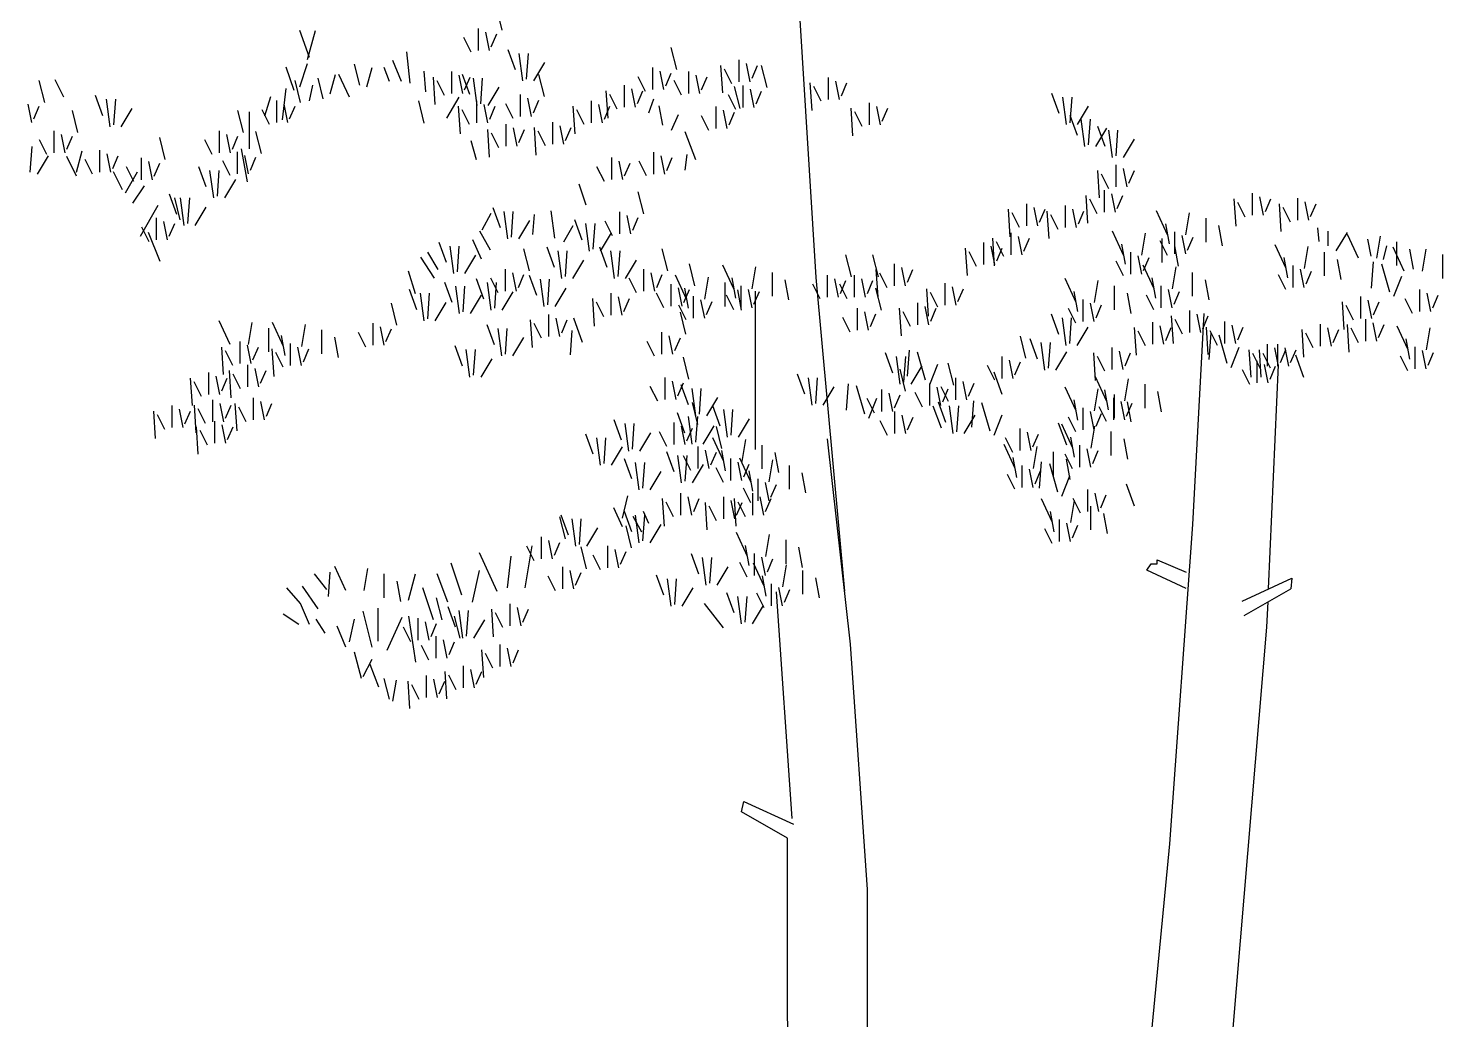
# Model space of a CAD drawing. Header units: millimetres. Extents: x -38686 to 870903, y -23218 to 232707.
# Drawn here: x 55931 to 60422, y 13960 to 17107 of the extents above; entities that cross this region are included whole.
import ezdxf

# ---------------------------------------------------------------- set-up
doc = ezdxf.new("R2010")
doc.units = ezdxf.units.MM
doc.header["$LTSCALE"] = 10
doc.layers.add('40 - Detail Outline', color=142, linetype='Continuous')

msp = doc.modelspace()

# ---------------------------------------------------------------- linework, layer by layer
at = {"layer": '40 - Detail Outline', "color": 250}
for p, q in [((57436.043, 17100.694), (57418.575, 17170.546)), ((56824.383, 17013.858), (56793.549, 17100.164)), ((56818.216, 17007.693), (56842.883, 17100.164)), ((57337.054, 17030.842), (57313.762, 17077.41)), ((57360.345, 17036.663), (57360.345, 17106.515)), ((57395.283, 17036.663), (57383.637, 17094.873)), ((57401.106, 17048.305), (57418.575, 17089.052)), ((57144.098, 16932.349), (57133.047, 17031.783)), ((57478.295, 16974.754), (57455.003, 17038.785)), ((57501.586, 16939.828), (57489.941, 17027.143)), ((57513.232, 16945.649), (57519.055, 17027.143)), ((57990.219, 16976.523), (57972.751, 17046.375)), ((56775.049, 16909.058), (56750.382, 16983.034)), ((56793.549, 16921.387), (56818.216, 16995.364)), ((56983.846, 16926.825), (56967.268, 16993.114)), ((57005.95, 16921.301), (57022.527, 16982.066)), ((57077.787, 16937.873), (57061.209, 16982.066)), ((57116.469, 16937.873), (57088.839, 17004.163)), ((57536.524, 16939.828), (57571.461, 16998.038)), ((57914.521, 16912.492), (57914.521, 16982.344)), ((58135.944, 16901.514), (58130.121, 16988.829)), ((58165.059, 16930.619), (58141.767, 16977.187)), ((58188.351, 16936.44), (58188.351, 17006.292)), ((58223.288, 16936.44), (58211.642, 16994.65)), ((58229.111, 16948.082), (58246.58, 16988.829)), ((58276.862, 16919.213), (58259.393, 16989.065)), ((55983.72, 16871.455), (55966.251, 16941.307)), ((56044.433, 16888.156), (56016.804, 16943.397)), ((56795.875, 16871.455), (56778.406, 16941.307)), ((56867.801, 16882.632), (56851.223, 16948.921)), ((56889.905, 16899.204), (56906.482, 16959.97)), ((56950.69, 16888.156), (56917.534, 16959.97)), ((57193.832, 16904.728), (57188.306, 16971.018)), ((57223.266, 16864.526), (57217.444, 16951.841)), ((57252.381, 16893.631), (57229.089, 16940.199)), ((57275.673, 16899.452), (57275.673, 16969.304)), ((57310.61, 16899.452), (57298.964, 16957.662)), ((57332.735, 16896.401), (57309.443, 16960.432)), ((57316.433, 16911.094), (57333.902, 16951.841)), ((57356.026, 16861.475), (57344.38, 16948.79)), ((57367.672, 16867.296), (57373.495, 16948.79)), ((57569.81, 16890.558), (57552.341, 16960.411)), ((57891.23, 16906.671), (57867.938, 16953.239)), ((57949.459, 16912.492), (57937.813, 16970.702)), ((57955.282, 16924.134), (57972.751, 16964.881)), ((58004.692, 16894.196), (57981.4, 16940.764)), ((58027.983, 16900.017), (58027.983, 16969.869)), ((58062.921, 16900.017), (58051.275, 16958.227)), ((58068.744, 16911.659), (58086.213, 16952.406)), ((58419.614, 16846.032), (58413.792, 16933.347)), ((58472.021, 16880.958), (58472.021, 16950.81)), ((58506.958, 16880.958), (58495.312, 16939.168)), ((58512.781, 16892.6), (58530.25, 16933.347)), ((56168.254, 16829.241), (56144.962, 16893.272)), ((56682.548, 16828.916), (56701.048, 16890.563)), ((56738.049, 16816.587), (56750.382, 16915.222)), ((56823.593, 16877.107), (56834.645, 16926.825)), ((57260.143, 16821.866), (57298.825, 16888.156)), ((57390.964, 16861.475), (57425.901, 16919.685)), ((57494.112, 16826.527), (57494.112, 16896.38)), ((57529.05, 16826.527), (57517.404, 16884.738)), ((57772.107, 16821.373), (57766.284, 16908.688)), ((57801.221, 16850.478), (57777.929, 16897.046)), ((57824.513, 16856.299), (57824.513, 16926.151)), ((57859.45, 16856.299), (57847.804, 16914.509)), ((57865.273, 16867.941), (57882.742, 16908.688)), ((58177.872, 16849.361), (58154.581, 16895.929)), ((58190.869, 16852.352), (58173.4, 16922.204)), ((58201.164, 16855.182), (58201.164, 16925.034)), ((58236.102, 16855.182), (58224.456, 16913.392)), ((58241.924, 16866.824), (58259.393, 16907.571)), ((58448.729, 16875.137), (58425.437, 16921.705)), ((59204.213, 16835.985), (59180.921, 16900.017)), ((59227.504, 16801.059), (59215.859, 16888.375)), ((59239.15, 16806.88), (59244.973, 16888.375)), ((55942.96, 16807.424), (55931.314, 16865.634)), ((55948.783, 16819.066), (55966.252, 16859.813)), ((56088.823, 16775.939), (56071.354, 16845.791)), ((56191.546, 16794.315), (56179.9, 16881.63)), ((56203.191, 16800.136), (56209.014, 16881.63)), ((56226.483, 16794.315), (56261.421, 16852.525)), ((56614.334, 16775.939), (56596.865, 16845.791)), ((56633.214, 16724.116), (56633.214, 16841.246)), ((56696.885, 16801.603), (56673.593, 16848.171)), ((56720.177, 16807.424), (56720.177, 16877.276)), ((56755.114, 16807.424), (56743.468, 16865.634)), ((56760.937, 16819.066), (56778.406, 16859.813)), ((57188.306, 16805.294), (57171.728, 16877.107)), ((57303.434, 16772.055), (57297.611, 16859.37)), ((57332.549, 16801.16), (57309.257, 16847.728)), ((57355.84, 16806.981), (57355.84, 16876.833)), ((57390.778, 16806.981), (57379.132, 16865.191)), ((57396.601, 16818.623), (57414.07, 16859.37)), ((57470.82, 16820.706), (57447.529, 16867.274)), ((57534.872, 16838.169), (57552.341, 16878.916)), ((57667.272, 16772.055), (57661.449, 16859.37)), ((57696.387, 16801.16), (57673.095, 16847.728)), ((57719.678, 16806.981), (57719.678, 16876.833)), ((57754.616, 16806.981), (57742.97, 16865.191)), ((57760.439, 16818.623), (57777.907, 16859.37)), ((57901.154, 16838.438), (57917.732, 16882.632)), ((57945.362, 16799.769), (57934.31, 16860.535)), ((58115.171, 16788.321), (58115.171, 16858.173)), ((58150.109, 16788.321), (58138.463, 16846.531)), ((58155.932, 16799.963), (58173.4, 16840.71)), ((58549.116, 16765.89), (58543.293, 16853.206)), ((58578.231, 16794.995), (58554.939, 16841.564)), ((58601.522, 16800.816), (58601.522, 16870.669)), ((58636.46, 16800.816), (58624.814, 16859.027)), ((58642.283, 16812.458), (58659.752, 16853.206)), ((59262.442, 16801.059), (59297.379, 16859.269)), ((57448.342, 16733.005), (57448.342, 16802.857)), ((57596.343, 16739.169), (57596.343, 16809.021)), ((57631.281, 16739.169), (57619.635, 16797.379)), ((57972.992, 16783.197), (57995.096, 16832.914)), ((58091.88, 16782.5), (58068.588, 16829.068)), ((59262.442, 16766.133), (59239.15, 16830.164)), ((59285.734, 16731.207), (59274.088, 16818.522)), ((59297.379, 16737.028), (59303.202, 16818.522)), ((59349.786, 16731.207), (59326.494, 16795.238)), ((55989.833, 16706.087), (55966.541, 16752.655)), ((56013.125, 16711.908), (56013.125, 16781.76)), ((56048.062, 16711.908), (56036.416, 16770.118)), ((56053.885, 16723.55), (56071.354, 16764.297)), ((56365.911, 16689.974), (56348.442, 16759.826)), ((56515.345, 16706.087), (56492.053, 16752.655)), ((56538.636, 16711.908), (56538.636, 16781.76)), ((56573.574, 16711.908), (56561.928, 16770.118)), ((56579.397, 16723.55), (56596.865, 16764.297)), ((56671.663, 16709.078), (56654.194, 16778.93)), ((57354.085, 16689.286), (57337.507, 16750.052)), ((57395.935, 16698.078), (57390.112, 16785.394)), ((57425.05, 16727.184), (57401.758, 16773.752)), ((57483.279, 16733.005), (57471.633, 16791.215)), ((57489.102, 16744.647), (57506.571, 16785.394)), ((57543.937, 16704.243), (57538.114, 16791.558)), ((57573.052, 16733.348), (57549.76, 16779.916)), ((57637.104, 16750.811), (57654.573, 16791.558)), ((58050.355, 16689.286), (58017.199, 16777.673)), ((59320.671, 16731.207), (59355.609, 16789.417)), ((59373.077, 16696.281), (59361.432, 16783.596)), ((59384.723, 16702.102), (59390.546, 16783.596)), ((59408.015, 16696.281), (59442.952, 16754.491)), ((55937.556, 16649.713), (55943.379, 16731.207)), ((56084.374, 16650.139), (56102.874, 16717.951)), ((56158.827, 16649.713), (56158.827, 16719.565)), ((56193.764, 16649.713), (56182.118, 16707.923)), ((56595.965, 16645.046), (56595.965, 16714.899)), ((56627.047, 16619.316), (56608.547, 16724.116)), ((57917.348, 16643.892), (57917.348, 16713.744)), ((58017.199, 16656.142), (58022.725, 16705.859)), ((55960.848, 16643.892), (55995.785, 16702.102)), ((56084.374, 16637.81), (56053.54, 16699.457)), ((56135.535, 16643.892), (56112.243, 16690.46)), ((56199.587, 16661.355), (56217.056, 16702.102)), ((56266.921, 16620.122), (56243.629, 16666.69)), ((56290.213, 16625.943), (56290.213, 16695.795)), ((56325.15, 16625.943), (56313.504, 16684.153)), ((56330.973, 16637.585), (56348.442, 16678.332)), ((56496.556, 16603.145), (56473.264, 16667.176)), ((56572.673, 16639.225), (56549.381, 16685.794)), ((56630.902, 16645.046), (56619.256, 16703.257)), ((56636.725, 16656.688), (56654.194, 16697.436)), ((57760.129, 16620.608), (57736.838, 16667.176)), ((57783.421, 16626.429), (57783.421, 16696.281)), ((57818.358, 16626.429), (57806.713, 16684.639)), ((57824.181, 16638.071), (57841.65, 16678.818)), ((57894.056, 16638.071), (57870.765, 16684.639)), ((57952.285, 16643.892), (57940.64, 16702.102)), ((57958.108, 16655.534), (57975.577, 16696.281)), ((59384.699, 16603.545), (59384.699, 16673.397)), ((59419.636, 16603.545), (59407.99, 16661.755)), ((56230.21, 16593.982), (56201.545, 16651.291)), ((56239.764, 16584.43), (56277.983, 16651.291)), ((56519.848, 16568.219), (56508.202, 16655.534)), ((56531.494, 16574.04), (56537.316, 16655.534)), ((56554.785, 16568.219), (56589.723, 16626.429)), ((59332.292, 16568.619), (59326.469, 16655.934)), ((59361.407, 16597.724), (59338.115, 16644.292)), ((59425.459, 16615.187), (59442.928, 16655.934)), ((56263.21, 16551.504), (56300.21, 16606.986)), ((56403.389, 16515.83), (56380.098, 16579.861)), ((57702.22, 16545.659), (57680.116, 16611.948)), ((57885.117, 16518.045), (57867.648, 16587.897)), ((59295.292, 16488.478), (59289.469, 16575.793)), ((59347.698, 16523.404), (59347.698, 16593.256)), ((59382.636, 16523.404), (59370.99, 16581.614)), ((59388.458, 16535.046), (59405.927, 16575.793)), ((59817.954, 16513.201), (59817.954, 16583.054)), ((59852.892, 16513.201), (59841.246, 16571.412)), ((56287.877, 16446.703), (56343.377, 16545.339)), ((56413.684, 16498.942), (56396.216, 16568.794)), ((56426.681, 16480.904), (56415.035, 16568.219)), ((56438.327, 16486.725), (56444.15, 16568.219)), ((56461.619, 16480.904), (56496.556, 16539.114)), ((57430.198, 16473.381), (57406.906, 16537.412)), ((57453.489, 16438.455), (57441.843, 16525.77)), ((57465.135, 16444.276), (57470.958, 16525.77)), ((57602.574, 16440.533), (57590.928, 16527.848)), ((59048.622, 16445.325), (59042.799, 16532.64)), ((59101.028, 16480.251), (59101.028, 16550.103)), ((59135.966, 16480.251), (59124.32, 16538.461)), ((59141.789, 16491.893), (59159.258, 16532.64)), ((59171.957, 16439.16), (59166.134, 16526.475)), ((59224.363, 16474.086), (59224.363, 16543.938)), ((59259.301, 16474.086), (59247.655, 16532.296)), ((59265.124, 16485.728), (59282.592, 16526.475)), ((59324.406, 16517.583), (59301.115, 16564.151)), ((59548.278, 16451.529), (59513.34, 16527.202)), ((59765.548, 16478.275), (59759.725, 16565.591)), ((59794.663, 16507.38), (59771.371, 16553.949)), ((59858.715, 16524.844), (59876.184, 16565.591)), ((59909.337, 16462.304), (59903.514, 16549.619)), ((59938.451, 16491.409), (59915.16, 16537.977)), ((59961.743, 16497.23), (59961.743, 16567.082)), ((59996.68, 16497.23), (59985.035, 16555.44)), ((60002.503, 16508.872), (60019.972, 16549.619)), ((56337.986, 16434.911), (56337.986, 16504.763)), ((56372.924, 16434.911), (56361.278, 16493.121)), ((56378.747, 16446.553), (56396.216, 16487.3)), ((57371.968, 16467.56), (57401.083, 16519.949)), ((57488.427, 16438.455), (57523.364, 16496.665)), ((57532.699, 16452.175), (57538.522, 16516.206)), ((57631.688, 16428.891), (57660.803, 16481.28)), ((57689.917, 16434.712), (57666.626, 16498.743)), ((57713.209, 16399.786), (57701.563, 16487.101)), ((57724.855, 16405.607), (57730.678, 16487.101)), ((57786.127, 16448.193), (57762.836, 16494.761)), ((57809.419, 16454.014), (57809.419, 16523.866)), ((57844.357, 16454.014), (57832.711, 16512.224)), ((57850.179, 16465.656), (57867.648, 16506.403)), ((59077.737, 16474.43), (59054.445, 16520.998)), ((59201.072, 16468.265), (59177.78, 16514.833)), ((59554.101, 16422.424), (59542.455, 16486.455)), ((59606.507, 16451.529), (59618.153, 16521.381)), ((59670.559, 16428.245), (59670.559, 16503.918)), ((59722.965, 16416.603), (59711.319, 16480.634)), ((56314.695, 16429.09), (56291.403, 16475.658)), ((56349.544, 16366.562), (56312.544, 16459.033)), ((57370.663, 16374.41), (57343.033, 16435.176)), ((57398.292, 16402.031), (57365.137, 16462.796)), ((57748.147, 16399.786), (57783.084, 16457.996)), ((58999.288, 16352.854), (58993.465, 16440.169)), ((59051.694, 16387.78), (59051.694, 16457.632)), ((59086.632, 16387.78), (59074.986, 16445.99)), ((59092.455, 16399.422), (59109.924, 16440.169)), ((59408.457, 16387.018), (59373.52, 16462.691)), ((59466.687, 16387.018), (59478.332, 16456.87)), ((59530.739, 16363.734), (59530.739, 16439.407)), ((59570.992, 16391.203), (59570.992, 16461.055)), ((59605.93, 16391.203), (59594.284, 16449.413)), ((59611.753, 16402.845), (59629.221, 16443.592)), ((60029.222, 16430.488), (60025.628, 16473.592)), ((60057.967, 16416.121), (60057.967, 16462.816)), ((60084.05, 16399.899), (60118.987, 16458.109)), ((60153.925, 16376.615), (60118.987, 16452.288)), ((60194.505, 16383.793), (60183.726, 16437.672)), ((60212.154, 16376.615), (60223.8, 16446.467)), ((57232.514, 16341.265), (57199.358, 16396.507)), ((57258.893, 16362.898), (57235.601, 16426.929)), ((57282.185, 16327.972), (57270.539, 16415.287)), ((57293.83, 16333.793), (57299.653, 16415.287)), ((57522.036, 16336.564), (57504.567, 16406.416)), ((57601.461, 16347.931), (57578.169, 16411.962)), ((57624.753, 16313.005), (57613.107, 16400.32)), ((57636.398, 16318.826), (57642.221, 16400.32)), ((57769.415, 16347.931), (57746.123, 16411.962)), ((57792.707, 16313.005), (57781.061, 16400.32)), ((57804.352, 16318.826), (57810.175, 16400.32)), ((57961.555, 16336.564), (57944.086, 16406.416)), ((58912.954, 16322.03), (58907.131, 16409.346)), ((58942.068, 16351.135), (58918.777, 16397.704)), ((58965.36, 16356.956), (58965.36, 16426.809)), ((59000.298, 16356.956), (58988.652, 16415.167)), ((59028.403, 16381.959), (59005.111, 16428.527)), ((59006.12, 16368.598), (59023.589, 16409.346)), ((59414.28, 16357.913), (59402.635, 16421.944)), ((59431.172, 16326.692), (59431.172, 16396.544)), ((59547.701, 16385.382), (59524.409, 16431.95)), ((59583.145, 16352.092), (59571.499, 16416.123)), ((59924.717, 16344.01), (59889.779, 16419.683)), ((59982.946, 16344.01), (59994.592, 16413.862)), ((60046.998, 16320.726), (60046.998, 16396.399)), ((60234.03, 16373.017), (60244.809, 16416.121)), ((60299.498, 16335.868), (60264.56, 16411.541)), ((60276.206, 16353.331), (60276.206, 16429.004)), ((60328.612, 16341.688), (60316.967, 16405.72)), ((60357.727, 16335.868), (60369.373, 16405.72)), ((57221.462, 16313.645), (57177.254, 16379.934)), ((57317.122, 16327.972), (57352.06, 16386.182)), ((57659.69, 16313.005), (57694.628, 16371.215)), ((57827.644, 16313.005), (57862.582, 16371.215)), ((58047.548, 16288.806), (58030.079, 16358.658)), ((58171.587, 16279.499), (58136.649, 16355.172)), ((58229.816, 16279.499), (58241.462, 16349.351)), ((58544.395, 16317.461), (58526.926, 16387.313)), ((58630.388, 16317.461), (58612.919, 16387.313)), ((58681.69, 16289.144), (58681.69, 16358.997)), ((58716.627, 16289.144), (58704.982, 16347.355)), ((59407.88, 16320.871), (59384.589, 16367.439)), ((59466.109, 16326.692), (59454.464, 16384.902)), ((59505.256, 16279.499), (59470.319, 16355.172)), ((59471.932, 16338.334), (59489.401, 16379.081)), ((59563.485, 16279.499), (59575.131, 16349.351)), ((59930.539, 16314.905), (59918.894, 16378.936)), ((59947.431, 16283.684), (59947.431, 16353.536)), ((60099.404, 16309.084), (60087.758, 16373.115)), ((60196.104, 16281.719), (60202.509, 16364.959)), ((60253.751, 16268.912), (60228.13, 16358.556)), ((60421.779, 16312.583), (60421.779, 16388.257)), ((57160.676, 16263.927), (57138.573, 16335.741)), ((57377.522, 16247.192), (57354.231, 16311.223)), ((57423.047, 16266.712), (57399.755, 16313.28)), ((57446.338, 16272.533), (57446.338, 16342.385)), ((57481.276, 16272.533), (57469.63, 16330.743)), ((57487.099, 16284.175), (57504.567, 16324.922)), ((57545.476, 16258.385), (57522.185, 16322.416)), ((57568.768, 16223.459), (57557.122, 16310.774)), ((57580.414, 16229.28), (57586.237, 16310.774)), ((57862.565, 16266.712), (57839.274, 16313.28)), ((57885.857, 16272.533), (57885.857, 16342.385)), ((57920.795, 16272.533), (57909.149, 16330.743)), ((57926.617, 16284.175), (57944.086, 16324.922)), ((58021.011, 16247.243), (57986.073, 16322.916)), ((58079.24, 16247.243), (58090.886, 16317.095)), ((58177.41, 16250.394), (58165.764, 16314.425)), ((58293.868, 16256.215), (58293.868, 16331.888)), ((58346.274, 16244.573), (58334.628, 16308.604)), ((58468.697, 16253.43), (58468.697, 16323.282)), ((58503.635, 16253.43), (58491.989, 16311.64)), ((58509.458, 16265.072), (58526.927, 16305.819)), ((58554.69, 16253.43), (58554.69, 16323.282)), ((58589.628, 16253.43), (58577.982, 16311.64)), ((58595.451, 16265.072), (58612.919, 16305.819)), ((58629.284, 16254.218), (58623.461, 16341.534)), ((58658.398, 16283.323), (58635.107, 16329.892)), ((58722.45, 16300.787), (58739.919, 16341.534)), ((59257.882, 16236.492), (59222.944, 16312.165)), ((59316.111, 16236.492), (59327.757, 16306.344)), ((59511.079, 16250.394), (59499.433, 16314.425)), ((59627.537, 16256.215), (59627.537, 16331.888)), ((59679.944, 16244.573), (59668.298, 16308.604)), ((59924.139, 16277.863), (59900.848, 16324.431)), ((59982.369, 16283.684), (59970.723, 16341.894)), ((59988.192, 16295.326), (60005.66, 16336.073)), ((60266.561, 16256.106), (60292.182, 16320.137)), ((57164.781, 16213.612), (57141.489, 16277.643)), ((57188.072, 16178.686), (57176.426, 16266.001)), ((57199.718, 16184.507), (57205.541, 16266.001)), ((57276.75, 16235.998), (57253.458, 16300.029)), ((57300.042, 16201.072), (57288.396, 16288.387)), ((57311.687, 16206.893), (57317.51, 16288.387)), ((57334.979, 16201.072), (57369.917, 16259.282)), ((57400.814, 16212.265), (57389.168, 16299.581)), ((57412.46, 16218.086), (57418.283, 16299.581)), ((57435.752, 16212.265), (57470.689, 16270.476)), ((57603.706, 16223.459), (57638.643, 16281.669)), ((57781.346, 16196.674), (57781.346, 16266.526)), ((57948.558, 16218.954), (57925.267, 16265.522)), ((57971.85, 16224.775), (57971.85, 16294.627)), ((58006.787, 16224.775), (57995.142, 16282.985)), ((58012.61, 16236.417), (58030.079, 16277.164)), ((58026.834, 16218.138), (58015.188, 16282.169)), ((58043.726, 16186.917), (58043.726, 16256.769)), ((58143.292, 16223.959), (58143.292, 16299.632)), ((58171.01, 16213.352), (58147.718, 16259.92)), ((58195.699, 16212.317), (58184.053, 16276.348)), ((58194.301, 16219.173), (58194.301, 16289.025)), ((58229.239, 16219.173), (58217.593, 16277.383)), ((58235.062, 16230.815), (58252.53, 16271.562)), ((58445.406, 16247.609), (58422.114, 16294.177)), ((58531.398, 16247.609), (58508.107, 16294.177)), ((58639.943, 16212.393), (58622.474, 16282.245)), ((58789.619, 16192.571), (58783.796, 16279.886)), ((58818.734, 16221.676), (58795.442, 16268.244)), ((58842.025, 16227.497), (58842.025, 16297.349)), ((58876.963, 16227.497), (58865.317, 16285.707)), ((58882.786, 16239.139), (58900.254, 16279.886)), ((59263.705, 16207.386), (59252.059, 16271.418)), ((59380.163, 16213.207), (59380.163, 16288.881)), ((59432.569, 16201.565), (59420.924, 16265.597)), ((59504.679, 16213.352), (59481.387, 16259.92)), ((59527.971, 16219.173), (59527.971, 16289.025)), ((59562.908, 16219.173), (59551.262, 16277.383)), ((59568.731, 16230.815), (59586.2, 16271.562)), ((60161.449, 16185.79), (60161.449, 16255.643)), ((60349.379, 16207.295), (60349.379, 16277.147)), ((60384.317, 16207.295), (60372.671, 16265.505)), ((60390.14, 16218.937), (60407.609, 16259.684)), ((57101.627, 16164.635), (57084.158, 16234.487)), ((57223.01, 16178.686), (57257.947, 16236.896)), ((57728.939, 16161.748), (57723.116, 16249.063)), ((57758.054, 16190.853), (57734.762, 16237.421)), ((57816.283, 16196.674), (57804.637, 16254.884)), ((57822.106, 16208.316), (57839.575, 16249.063)), ((58020.434, 16181.096), (57997.142, 16227.664)), ((58078.663, 16186.917), (58067.017, 16245.127)), ((58084.486, 16198.559), (58101.955, 16239.306)), ((58564.245, 16148.362), (58564.245, 16218.214)), ((58703.285, 16130.924), (58697.462, 16218.239)), ((58755.691, 16165.85), (58755.691, 16235.702)), ((58790.628, 16165.85), (58778.983, 16224.06)), ((58796.451, 16177.492), (58813.92, 16218.239)), ((59257.305, 16170.344), (59234.013, 16216.912)), ((59280.596, 16176.165), (59280.596, 16246.017)), ((59315.534, 16176.165), (59303.888, 16234.375)), ((59321.357, 16187.807), (59338.826, 16228.554)), ((59619.035, 16141.191), (59619.035, 16211.043)), ((60109.043, 16150.864), (60103.22, 16238.179)), ((60138.158, 16179.969), (60114.866, 16226.537)), ((60196.387, 16185.79), (60184.741, 16244.001)), ((60202.21, 16197.432), (60219.679, 16238.179)), ((60326.088, 16201.474), (60302.796, 16248.042)), ((56572.254, 16102.538), (56537.316, 16178.211)), ((56630.483, 16102.538), (56642.129, 16172.39)), ((56741.119, 16096.717), (56706.181, 16172.39)), ((56799.348, 16096.717), (56810.994, 16166.569)), ((57025.929, 16100.604), (57025.929, 16170.456)), ((57411.113, 16101.679), (57387.821, 16165.71)), ((57531.604, 16093.936), (57525.781, 16181.251)), ((57560.718, 16123.041), (57537.427, 16169.609)), ((57584.01, 16128.862), (57584.01, 16198.714)), ((57618.947, 16128.862), (57607.302, 16187.072)), ((57624.77, 16140.504), (57642.239, 16181.251)), ((57691.168, 16109.251), (57663.538, 16186.589)), ((58018.884, 16135.98), (58001.415, 16205.832)), ((58540.953, 16142.541), (58517.662, 16189.109)), ((58599.182, 16148.362), (58587.537, 16206.572)), ((58605.005, 16160.004), (58622.474, 16200.751)), ((58732.399, 16160.029), (58709.108, 16206.597)), ((59202.622, 16135.259), (59179.33, 16199.29)), ((59225.914, 16100.333), (59214.268, 16187.648)), ((59237.56, 16106.154), (59243.382, 16187.648)), ((59501.867, 16104.203), (59501.867, 16174.055)), ((59566.628, 16106.265), (59560.806, 16193.58)), ((59595.743, 16135.37), (59572.451, 16181.938)), ((59653.972, 16141.191), (59642.326, 16199.401)), ((59659.795, 16152.833), (59677.264, 16193.58)), ((59730.084, 16105.934), (59730.084, 16175.786)), ((60033.637, 16097.948), (60033.637, 16167.8)), ((60125.02, 16078.994), (60119.197, 16166.309)), ((60177.426, 16113.92), (60177.426, 16183.772)), ((60212.363, 16113.92), (60200.718, 16172.13)), ((60218.186, 16125.562), (60235.655, 16166.309)), ((56694.535, 16079.254), (56694.535, 16154.927)), ((56746.942, 16067.612), (56735.296, 16131.643)), ((56863.4, 16073.433), (56863.4, 16149.106)), ((56915.806, 16061.791), (56904.16, 16125.822)), ((57002.637, 16094.783), (56979.346, 16141.351)), ((57060.866, 16100.604), (57049.221, 16158.814)), ((57066.689, 16112.246), (57084.158, 16152.993)), ((57434.405, 16066.753), (57422.759, 16154.068)), ((57446.051, 16072.574), (57451.874, 16154.068)), ((57469.342, 16066.753), (57504.28, 16124.963)), ((57652.486, 16070.582), (57658.012, 16147.92)), ((57943.186, 16071.949), (57943.186, 16141.801)), ((57978.123, 16071.949), (57966.477, 16130.159)), ((57983.946, 16083.591), (58001.415, 16124.338)), ((59098.571, 16059.567), (59081.102, 16129.419)), ((59135.44, 16056.906), (59112.149, 16120.937)), ((59260.851, 16100.333), (59295.789, 16158.543)), ((59449.46, 16069.277), (59443.637, 16156.592)), ((59478.575, 16098.382), (59455.283, 16144.95)), ((59536.804, 16104.203), (59525.158, 16162.413)), ((59542.627, 16115.845), (59560.096, 16156.592)), ((59677.677, 16071.008), (59671.854, 16158.323)), ((59679.845, 16055.929), (59686.25, 16139.17)), ((59706.792, 16100.113), (59683.5, 16146.681)), ((59737.492, 16043.123), (59711.871, 16132.767)), ((59765.021, 16105.934), (59753.375, 16164.144)), ((59770.844, 16117.576), (59788.313, 16158.323)), ((59981.231, 16063.022), (59975.408, 16150.337)), ((60010.346, 16092.127), (59987.054, 16138.695)), ((60068.575, 16097.948), (60056.929, 16156.158)), ((60074.398, 16109.59), (60091.866, 16150.337)), ((60154.134, 16108.099), (60130.843, 16154.667)), ((60311.911, 16085.965), (60276.973, 16161.638)), ((60317.734, 16056.86), (60306.088, 16120.891)), ((60370.14, 16085.965), (60381.786, 16155.817)), ((56551.092, 16007.63), (56545.269, 16094.945)), ((56580.206, 16036.735), (56556.915, 16083.303)), ((56603.498, 16042.556), (56603.498, 16112.408)), ((56638.435, 16042.556), (56626.79, 16100.766)), ((56644.258, 16054.198), (56661.727, 16094.945)), ((56711.427, 16001.465), (56705.604, 16088.78)), ((56740.542, 16030.57), (56717.25, 16077.138)), ((56763.833, 16036.391), (56763.833, 16106.243)), ((56798.771, 16036.391), (56787.125, 16094.601)), ((56804.594, 16048.033), (56822.062, 16088.78)), ((57310.341, 16034.519), (57287.049, 16098.551)), ((57333.632, 15999.593), (57321.987, 16086.909)), ((57345.278, 16005.414), (57351.101, 16086.909)), ((57919.894, 16066.128), (57896.602, 16112.696)), ((58676.366, 16012.133), (58653.075, 16076.164)), ((58722.614, 16002.17), (58729.02, 16085.41)), ((58780.261, 15989.364), (58754.64, 16079.007)), ((59158.732, 16021.98), (59147.086, 16109.295)), ((59170.378, 16027.801), (59176.201, 16109.295)), ((59193.67, 16021.98), (59228.607, 16080.19)), ((59319.959, 15989.135), (59314.136, 16076.451)), ((59372.365, 16024.061), (59372.365, 16093.914)), ((59407.303, 16024.061), (59395.657, 16082.272)), ((59413.125, 16035.704), (59430.594, 16076.451)), ((59750.302, 16030.317), (59775.923, 16094.348)), ((59813.478, 15999.137), (59807.655, 16086.452)), ((59845.431, 15999.137), (59839.608, 16086.452)), ((59865.884, 16034.063), (59865.884, 16103.915)), ((59900.821, 16034.063), (59889.176, 16092.273)), ((59897.837, 16034.063), (59897.837, 16103.915)), ((59906.644, 16045.705), (59924.113, 16086.452)), ((59932.774, 16034.063), (59921.129, 16092.273)), ((59938.597, 16045.705), (59956.066, 16086.452)), ((60334.625, 16025.639), (60334.625, 16095.491)), ((60369.563, 16025.639), (60357.917, 16083.849)), ((60375.386, 16037.281), (60392.855, 16078.028)), ((56628.165, 15968.579), (56628.165, 16038.431)), ((57368.57, 15999.593), (57403.507, 16057.804)), ((58028.438, 15992.705), (58010.97, 16062.558)), ((58699.658, 15977.207), (58688.012, 16064.522)), ((58711.304, 15983.028), (58717.127, 16064.522)), ((58734.596, 15977.207), (58769.533, 16035.417)), ((58793.072, 15976.557), (58818.693, 16040.589)), ((58869.257, 15973.602), (58851.788, 16043.454)), ((58999.582, 15989.715), (58976.29, 16036.283)), ((59022.873, 15995.536), (59022.873, 16065.388)), ((59057.811, 15995.536), (59046.165, 16053.746)), ((59063.634, 16007.178), (59081.102, 16047.925)), ((59349.073, 16018.24), (59325.782, 16064.809)), ((59842.592, 16028.242), (59819.301, 16074.81)), ((59833.12, 15981.505), (59833.12, 16051.357)), ((59874.545, 16028.242), (59851.254, 16074.81)), ((59868.058, 15981.505), (59856.412, 16039.715)), ((59873.881, 15993.147), (59891.35, 16033.894)), ((59980.89, 15998.301), (59955.269, 16068.735)), ((60311.334, 16019.818), (60288.042, 16066.386)), ((56452.424, 15908.994), (56446.601, 15996.309)), ((56504.83, 15943.92), (56504.83, 16013.772)), ((56539.767, 15943.92), (56528.122, 16002.13)), ((56545.59, 15955.562), (56563.059, 15996.309)), ((56575.759, 15933.653), (56569.936, 16020.968)), ((56604.873, 15962.758), (56581.582, 16009.326)), ((56663.102, 15968.579), (56651.457, 16026.789)), ((56668.925, 15980.221), (56686.394, 16020.968)), ((57952.74, 15928.674), (57952.74, 15998.526)), ((57987.678, 15928.674), (57976.032, 15986.884)), ((58396.443, 15944.973), (58373.151, 16009.005)), ((58419.735, 15910.047), (58408.089, 15997.363)), ((58431.381, 15915.868), (58437.203, 15997.363)), ((58716.381, 15954.499), (58698.912, 16024.351)), ((58875.89, 15927.746), (58875.89, 15997.598)), ((59023.659, 15944.542), (58998.038, 16014.976)), ((59354.68, 15924.687), (59319.743, 16000.36)), ((59412.91, 15924.687), (59424.555, 15994.539)), ((59809.829, 15975.684), (59786.537, 16022.252)), ((56481.538, 15938.099), (56458.247, 15984.667)), ((57929.449, 15922.853), (57906.157, 15969.421)), ((57993.501, 15940.316), (58010.97, 15981.063)), ((58026.944, 15911.394), (58003.653, 15975.425)), ((58050.236, 15876.468), (58038.59, 15963.783)), ((58061.882, 15882.289), (58067.705, 15963.783)), ((58454.672, 15910.047), (58489.61, 15968.257)), ((58529.017, 15894.651), (58535.422, 15977.892)), ((58586.664, 15881.845), (58561.043, 15971.488)), ((58640.683, 15890.468), (58640.683, 15960.32)), ((58675.62, 15890.468), (58663.975, 15948.678)), ((58681.443, 15902.11), (58698.912, 15942.857)), ((58770.267, 15903.75), (58746.976, 15950.318)), ((58793.559, 15909.571), (58793.559, 15979.423)), ((58828.497, 15909.571), (58816.851, 15967.781)), ((58852.598, 15921.925), (58829.307, 15968.493)), ((58834.319, 15921.213), (58851.788, 15961.96)), ((58910.827, 15927.746), (58899.182, 15985.956)), ((58916.65, 15939.388), (58934.119, 15980.135)), ((59257.882, 15892.431), (59222.944, 15968.105)), ((59316.111, 15892.431), (59327.757, 15962.284)), ((59360.503, 15895.582), (59348.858, 15959.613)), ((59380.163, 15869.147), (59380.163, 15944.821)), ((59476.962, 15901.403), (59476.962, 15977.076)), ((59529.368, 15889.761), (59517.722, 15953.792)), ((56387.662, 15839.12), (56387.662, 15908.972)), ((56422.599, 15839.12), (56410.954, 15897.33)), ((56464.757, 15822.688), (56458.934, 15910.003)), ((56493.872, 15851.793), (56470.58, 15898.361)), ((56517.164, 15857.614), (56517.164, 15927.466)), ((56552.101, 15857.614), (56540.455, 15915.824)), ((56557.924, 15869.256), (56575.393, 15910.003)), ((56594.259, 15828.853), (56588.436, 15916.168)), ((56623.373, 15857.958), (56600.082, 15904.526)), ((56646.665, 15863.779), (56646.665, 15933.631)), ((56681.603, 15863.779), (56669.957, 15921.989)), ((56687.425, 15875.421), (56704.894, 15916.168)), ((58057.103, 15849.431), (58039.634, 15919.283)), ((58085.174, 15876.468), (58120.111, 15934.678)), ((58127.717, 15844.234), (58104.425, 15908.265)), ((58151.008, 15809.308), (58139.363, 15896.623)), ((58162.654, 15815.129), (58168.477, 15896.623)), ((58617.391, 15884.647), (58594.1, 15931.215)), ((58599.475, 15869.039), (58625.095, 15933.07)), ((58830.062, 15837.023), (58804.441, 15907.457)), ((58844.32, 15855.427), (58821.029, 15919.458)), ((58867.612, 15820.501), (58855.966, 15907.816)), ((58879.258, 15826.322), (58885.081, 15907.816)), ((58926.967, 15840.892), (58933.372, 15924.132)), ((58984.614, 15828.085), (58958.993, 15917.729)), ((59263.705, 15863.326), (59252.059, 15927.358)), ((59280.596, 15832.105), (59280.596, 15901.957)), ((59354.103, 15858.54), (59330.812, 15905.108)), ((59377.395, 15864.361), (59377.395, 15934.213)), ((59412.332, 15864.361), (59400.687, 15922.571)), ((59418.155, 15876.003), (59435.624, 15916.75)), ((59432.569, 15857.505), (59420.924, 15921.536)), ((56335.256, 15804.194), (56329.433, 15891.509)), ((56364.37, 15833.299), (56341.079, 15879.867)), ((56428.422, 15850.762), (56445.891, 15891.509)), ((56523.33, 15789.802), (56523.33, 15859.654)), ((57814.203, 15799.461), (57790.911, 15863.492)), ((57837.494, 15764.535), (57825.849, 15851.85)), ((57849.14, 15770.356), (57854.963, 15851.85)), ((57981.405, 15785.4), (57981.405, 15855.252)), ((58015.747, 15821.848), (57992.456, 15885.879)), ((58039.039, 15786.921), (58027.393, 15874.237)), ((58050.685, 15792.742), (58056.508, 15874.237)), ((58185.946, 15809.308), (58220.883, 15867.518)), ((58659.001, 15814.406), (58635.709, 15860.974)), ((58682.293, 15820.227), (58682.293, 15890.079)), ((58717.23, 15820.227), (58705.584, 15878.437)), ((58723.053, 15831.869), (58740.522, 15872.616)), ((58902.55, 15820.501), (58937.487, 15878.711)), ((58997.424, 15815.279), (59023.045, 15879.31)), ((59228.012, 15783.264), (59202.391, 15853.698)), ((59257.305, 15826.284), (59234.013, 15872.852)), ((59315.534, 15832.105), (59303.888, 15890.315)), ((59321.357, 15843.747), (59338.826, 15884.494)), ((56470.924, 15754.876), (56465.101, 15842.191)), ((56500.039, 15783.981), (56476.747, 15830.549)), ((56558.268, 15789.802), (56546.622, 15848.012)), ((56564.091, 15801.444), (56581.559, 15842.191)), ((57724.627, 15754.688), (57701.336, 15818.719)), ((57747.919, 15719.762), (57736.273, 15807.077)), ((57759.565, 15725.583), (57765.388, 15807.077)), ((57872.432, 15764.535), (57907.369, 15822.745)), ((57958.113, 15779.579), (57934.821, 15826.147)), ((58016.342, 15785.4), (58004.696, 15843.61)), ((58022.165, 15797.042), (58039.634, 15837.789)), ((58073.977, 15786.921), (58108.914, 15845.132)), ((58139.32, 15731.153), (58104.383, 15806.826)), ((58133.541, 15773.018), (58116.072, 15842.87)), ((59056.951, 15760.647), (59033.659, 15807.215)), ((59080.242, 15766.468), (59080.242, 15836.32)), ((59115.18, 15766.468), (59103.534, 15824.678)), ((59121.003, 15778.11), (59138.472, 15818.857)), ((59247.126, 15774.161), (59212.189, 15849.834)), ((59252.949, 15745.056), (59241.304, 15809.087)), ((59305.356, 15774.161), (59317.002, 15844.013)), ((59369.408, 15750.877), (59369.408, 15826.55)), ((57782.856, 15719.762), (57817.794, 15777.972)), ((57982.157, 15698.722), (57958.865, 15762.753)), ((58057.843, 15708.987), (58057.843, 15778.839)), ((58092.78, 15708.987), (58081.134, 15767.197)), ((58145.143, 15702.048), (58133.498, 15766.079)), ((58197.55, 15731.153), (58209.195, 15801.005)), ((58261.602, 15707.869), (58261.602, 15783.542)), ((59064.285, 15709.65), (59029.347, 15785.323)), ((59122.514, 15709.65), (59134.16, 15779.502)), ((59186.566, 15686.366), (59186.566, 15762.039)), ((59269.841, 15713.835), (59269.841, 15783.687)), ((59304.779, 15713.835), (59293.133, 15772.045)), ((59310.601, 15725.477), (59328.07, 15766.224)), ((59421.814, 15739.235), (59410.168, 15803.266)), ((57847.793, 15676.335), (57824.502, 15740.366)), ((57871.085, 15641.409), (57859.439, 15728.724)), ((57882.731, 15647.23), (57888.554, 15728.724)), ((58005.448, 15663.796), (57993.802, 15751.111)), ((58034.551, 15703.166), (58011.259, 15749.734)), ((58017.094, 15669.617), (58022.917, 15751.111)), ((58040.386, 15663.796), (58075.323, 15722.006)), ((58098.603, 15720.629), (58116.072, 15761.376)), ((58162.035, 15670.827), (58162.035, 15740.679)), ((58196.972, 15670.827), (58185.327, 15729.037)), ((58225.364, 15666.642), (58190.426, 15742.315)), ((58202.795, 15682.469), (58220.264, 15723.216)), ((58283.593, 15666.642), (58295.239, 15736.494)), ((58314.008, 15696.227), (58302.362, 15760.258)), ((58347.645, 15643.358), (58347.645, 15719.031)), ((59070.108, 15680.545), (59058.462, 15744.576)), ((59086.999, 15649.323), (59086.999, 15719.175)), ((59142.075, 15647.358), (59148.48, 15730.598)), ((59199.722, 15634.552), (59174.101, 15724.195)), ((59246.549, 15708.014), (59223.258, 15754.582)), ((59238.972, 15674.723), (59227.326, 15738.755)), ((57906.023, 15641.409), (57940.96, 15699.619)), ((58138.743, 15665.006), (58115.452, 15711.574)), ((58231.187, 15637.537), (58219.541, 15701.568)), ((58248.078, 15606.316), (58248.078, 15676.168)), ((58400.051, 15631.716), (58388.405, 15695.747)), ((59063.708, 15643.502), (59040.416, 15690.07)), ((59121.937, 15649.323), (59110.291, 15707.533)), ((59127.76, 15660.965), (59145.228, 15701.712)), ((59212.532, 15621.745), (59238.153, 15685.777)), ((58003.348, 15561.707), (58003.348, 15631.559)), ((58224.787, 15600.495), (58201.495, 15647.063)), ((58231.518, 15561.707), (58231.518, 15631.559)), ((58283.016, 15606.316), (58271.37, 15664.526)), ((58288.839, 15617.958), (58306.307, 15658.705)), ((59295.35, 15572.934), (59295.35, 15642.786)), ((59330.288, 15572.934), (59318.642, 15631.144)), ((59443.12, 15589.73), (59417.499, 15660.164)), ((57818.265, 15523.692), (57790.635, 15584.457)), ((57818.265, 15551.312), (57834.843, 15623.126)), ((57950.942, 15526.781), (57945.119, 15614.096)), ((57980.057, 15555.886), (57956.765, 15602.454)), ((58038.286, 15561.707), (58026.64, 15619.917)), ((58044.109, 15573.349), (58061.578, 15614.096)), ((58086.61, 15514.452), (58080.787, 15601.767)), ((58115.725, 15543.557), (58092.433, 15590.125)), ((58139.017, 15549.378), (58139.017, 15619.23)), ((58173.954, 15549.378), (58162.308, 15607.588)), ((58179.112, 15526.781), (58173.289, 15614.096)), ((58179.777, 15561.02), (58197.246, 15601.767)), ((58208.226, 15555.886), (58184.934, 15602.454)), ((58266.455, 15561.707), (58254.809, 15619.917)), ((58272.278, 15573.349), (58289.747, 15614.096)), ((59182.594, 15537.62), (59147.657, 15613.293)), ((59240.823, 15537.62), (59252.469, 15607.472)), ((59272.059, 15567.113), (59248.767, 15613.681)), ((59304.875, 15514.336), (59304.875, 15590.009)), ((59336.111, 15584.576), (59353.58, 15625.323)), ((57636.693, 15486.469), (57619.224, 15556.321)), ((57646.249, 15497.243), (57622.957, 15561.274)), ((57669.54, 15462.317), (57657.895, 15549.632)), ((57681.186, 15468.138), (57687.009, 15549.632)), ((57847.793, 15508.436), (57824.502, 15572.467)), ((57879.05, 15507.119), (57851.421, 15556.837)), ((57871.085, 15473.51), (57859.439, 15560.825)), ((57882.731, 15479.331), (57888.554, 15560.825)), ((57901.154, 15534.74), (57884.576, 15573.409)), ((59188.417, 15508.515), (59176.771, 15572.546)), ((59205.309, 15477.293), (59205.309, 15547.145)), ((59357.282, 15502.693), (59345.636, 15566.725)), ((57560.995, 15422.438), (57560.995, 15492.29)), ((57704.478, 15462.317), (57739.415, 15520.527)), ((57846.898, 15457.814), (57829.429, 15527.666)), ((57906.023, 15473.51), (57940.96, 15531.72)), ((58214.608, 15430.101), (58179.671, 15505.774)), ((58272.837, 15430.101), (58284.483, 15499.953)), ((59182.017, 15471.472), (59158.725, 15518.04)), ((59240.246, 15477.293), (59228.6, 15535.503)), ((59246.069, 15488.935), (59263.538, 15529.682)), ((57509.121, 15330.041), (57531.515, 15464.36)), ((57537.704, 15416.617), (57514.412, 15463.185)), ((57595.933, 15422.438), (57584.287, 15480.648)), ((57601.756, 15434.08), (57619.225, 15474.827)), ((57703.577, 15390.953), (57686.108, 15460.805)), ((57771.2, 15393.783), (57771.2, 15463.635)), ((57806.138, 15393.783), (57794.492, 15451.993)), ((58220.431, 15400.996), (58208.785, 15465.027)), ((58336.889, 15406.817), (58336.889, 15482.49)), ((58389.296, 15395.175), (58377.65, 15459.206)), ((57307.576, 15307.654), (57273.986, 15408.393)), ((57419.546, 15318.847), (57363.561, 15441.973)), ((57453.137, 15330.041), (57464.333, 15430.78)), ((57747.908, 15387.962), (57724.617, 15434.53)), ((57811.96, 15405.425), (57829.429, 15446.172)), ((58060.535, 15374.117), (58037.243, 15438.148)), ((58083.827, 15339.191), (58072.181, 15426.506)), ((58095.473, 15345.012), (58101.296, 15426.506)), ((58214.031, 15363.954), (58190.739, 15410.522)), ((58268.385, 15333.334), (58233.448, 15409.007)), ((58237.323, 15369.775), (58237.323, 15439.627)), ((58272.26, 15369.775), (58260.614, 15427.985)), ((58278.083, 15381.417), (58295.552, 15422.164)), ((58326.614, 15333.334), (58338.26, 15403.186)), ((59482.803, 15386.988), (59495.932, 15406.676)), ((59495.932, 15406.676), (59515.626, 15406.676)), ((59515.626, 15419.801), (59607.532, 15380.426)), ((59515.626, 15406.676), (59515.626, 15419.801)), ((56878.853, 15324.823), (56840.171, 15374.54)), ((56884.379, 15302.726), (56889.905, 15380.064)), ((56939.098, 15322.523), (56904.16, 15398.196)), ((56997.327, 15322.523), (57008.973, 15392.375)), ((57061.379, 15299.239), (57061.379, 15374.912)), ((57138.573, 15291.678), (57160.676, 15374.54)), ((57262.789, 15285.268), (57229.198, 15374.814)), ((57341.167, 15285.268), (57363.561, 15386.007)), ((57604.587, 15321.101), (57581.295, 15367.669)), ((57627.879, 15326.922), (57627.879, 15396.774)), ((57662.816, 15326.922), (57651.17, 15385.132)), ((57668.639, 15338.564), (57686.108, 15379.311)), ((57948.566, 15306.957), (57925.274, 15370.989)), ((57971.858, 15272.031), (57960.212, 15359.347)), ((57983.503, 15277.852), (57989.326, 15359.347)), ((58118.764, 15339.191), (58153.702, 15397.401)), ((58274.208, 15304.229), (58262.562, 15368.26)), ((58390.666, 15310.05), (58390.666, 15385.723)), ((58443.073, 15298.408), (58431.427, 15362.439)), ((59607.532, 15327.925), (59482.803, 15386.988)), ((59784.78, 15288.55), (59942.334, 15360.738)), ((59942.334, 15360.738), (59939.768, 15327.397)), ((56795.963, 15280.629), (56751.756, 15330.347)), ((56851.223, 15264.057), (56801.489, 15335.871)), ((57113.785, 15287.597), (57102.14, 15351.628)), ((57218.001, 15229.301), (57184.41, 15330.041)), ((58006.795, 15272.031), (58041.733, 15330.241)), ((58172.504, 15250.991), (58149.213, 15315.022)), ((58267.808, 15267.187), (58244.516, 15313.755)), ((58291.1, 15273.008), (58291.1, 15342.86)), ((58326.037, 15273.008), (58314.391, 15331.218)), ((58331.86, 15284.65), (58349.329, 15325.397)), ((59791.345, 15242.612), (59939.768, 15327.397)), ((56823.593, 15214.34), (56795.963, 15280.629)), ((57244.948, 15228.575), (57227.479, 15298.427)), ((57287.947, 15206.218), (57264.655, 15270.249)), ((57460.675, 15210.318), (57460.675, 15280.17)), ((57495.612, 15210.318), (57483.967, 15268.528)), ((58138.77, 15203.291), (58077.985, 15280.629)), ((58195.796, 15216.065), (58184.15, 15303.38)), ((58207.442, 15221.886), (58213.265, 15303.38)), ((58230.734, 15216.065), (58265.671, 15274.275)), ((56790.437, 15214.34), (56740.704, 15247.485)), ((56873.327, 15186.719), (56845.697, 15230.912)), ((56950.69, 15159.098), (56967.268, 15230.912)), ((57023.255, 15142.134), (56994.59, 15256.754)), ((57042.364, 15161.237), (57042.364, 15266.305)), ((57071.028, 15132.583), (57118.802, 15237.65)), ((57162.016, 15094.982), (57139.622, 15240.494)), ((57169.25, 15164.544), (57169.25, 15234.396)), ((57204.188, 15164.544), (57192.542, 15222.754)), ((57302.277, 15171.265), (57284.808, 15241.118)), ((57311.239, 15171.292), (57299.593, 15258.607)), ((57322.884, 15177.113), (57328.707, 15258.607)), ((57346.176, 15171.292), (57381.114, 15229.502)), ((57408.269, 15175.392), (57402.446, 15262.707)), ((57437.383, 15204.497), (57414.092, 15251.065)), ((57501.435, 15221.96), (57518.904, 15262.707)), ((56939.638, 15142.526), (56912.008, 15208.815)), ((57145.959, 15158.723), (57122.667, 15205.291)), ((57210.011, 15176.186), (57227.479, 15216.933)), ((57203.287, 15101.413), (57179.996, 15147.981)), ((57226.579, 15107.234), (57226.579, 15177.086)), ((57261.516, 15107.234), (57249.871, 15165.444)), ((57267.339, 15118.876), (57284.808, 15159.623)), ((57377.435, 15045.933), (57371.612, 15133.248)), ((57429.841, 15080.859), (57429.841, 15150.711)), ((57464.779, 15080.859), (57453.133, 15139.069)), ((57470.602, 15092.501), (57488.07, 15133.248)), ((56989.372, 15043.091), (56967.268, 15125.953)), ((56994.898, 15048.615), (57022.527, 15103.857)), ((57406.55, 15075.038), (57383.258, 15121.606)), ((57044.631, 15015.47), (57017.001, 15087.284)), ((57077.787, 14976.801), (57061.209, 15043.091)), ((57195.505, 14982.223), (57195.505, 15052.075)), ((57260.267, 14978.121), (57254.444, 15065.436)), ((57289.382, 15007.226), (57266.09, 15053.794)), ((57312.673, 15013.047), (57312.673, 15082.899)), ((57347.611, 15013.047), (57335.965, 15071.257)), ((57353.434, 15024.689), (57370.902, 15065.436)), ((57088.839, 14971.277), (57099.891, 15037.567)), ((57143.099, 14947.297), (57137.276, 15034.612)), ((57172.213, 14976.402), (57148.922, 15022.97)), ((57230.443, 14982.223), (57218.797, 15040.433)), ((57236.266, 14993.865), (57253.734, 15034.612)), ((58196.116, 14619.167), (58202.681, 14651.98)), ((58202.681, 14651.98), (58360.234, 14579.792)), ((58342.097, 14535.82), (58196.116, 14619.167))]:
    msp.add_line(p, q, dxfattribs=at)
for points in [[(58523.255, 15319.612), (58432.676, 16315.652), (58378.329, 17184.923), (58368.63, 17427.326)], [(58239.583, 15769.915), (58239.583, 16272.177)], [(58885.57, 7237.566), (59012.38, 7943.849), (59084.843, 8921.779), (59193.537, 10714.65), (59338.463, 12199.654), (59447.158, 13394.902), (59555.852, 14517.71), (59628.315, 15531.86), (59664.547, 16201.923)], [(59869.096, 15327.182), (59900.051, 16038.934)], [(59012.38, 8016.288), (58921.801, 9229.646), (58813.107, 10696.54), (58740.644, 11420.933), (58686.297, 12253.984), (58595.718, 13539.78), (58595.718, 14372.832), (58541.371, 15151.554), (58468.908, 15803.507)], [(58356.816, 14597.97), (58306.574, 15317.879)], [(59338.463, 7273.786), (59356.579, 8523.363), (59501.505, 10732.76), (59700.778, 13068.925), (59755.126, 13920.086), (59863.82, 15205.883), (59867.305, 15286.003)], [(58631.949, 7255.676), (58686.297, 7635.982), (58631.949, 8650.132), (58523.255, 10225.685), (58432.676, 11529.592), (58360.213, 12652.4), (58342.097, 13992.526), (58342.097, 14535.82)]]:
    msp.add_lwpolyline(points, dxfattribs=at)

doc.saveas('drawing.dxf')
